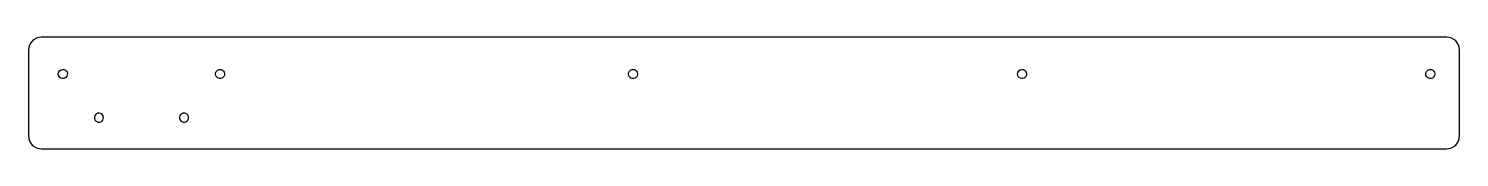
# Model space of a CAD drawing. Extents: x 0 to 299, y 274 to 297.
import ezdxf

# ---------------------------------------------------------------- set-up
doc = ezdxf.new("R2010")
doc.units = 0
doc.layers.add('Layer_1', color=7, linetype='CONTINUOUS')

msp = doc.modelspace()

# ---------------------------------------------------------------- linework, layer by layer
at = {"layer": 'Layer_1', "color": 5}
for p, q in [((296.47623, 296.8667), (2.78788, 296.8667)), ((0.14094, 294.2209), (0.13294, 276.2231)), ((299.12203, 276.2231), (299.12203, 294.2209)), ((7.286288, 290.142364), (7.286288, 290.142364)), ((40.143162, 290.142364), (40.143162, 290.142364)), ((126.43722, 290.142364), (126.43722, 290.142364)), ((207.74205, 290.142364), (207.74205, 290.142364)), ((293.03522, 290.142364), (293.03522, 290.142364)), ((14.829928, 281.039336), (14.829928, 281.039336)), ((32.607334, 281.039336), (32.607334, 281.039336)), ((2.77766, 273.5773), (2.77811, 273.5773)), ((2.77811, 273.5773), (296.47623, 273.5773))]:
    msp.add_line(p, q, dxfattribs=at)
for points in [[(2.78788, 296.8667), (1.326461, 296.866698), (0.141571, 295.682319), (0.14094, 294.2209)], [(299.12203, 294.2209), (299.122012, 295.682127), (297.937457, 296.866682), (296.47623, 296.8667)], [(6.336288, 289.192364), (6.336288, 289.717034), (6.761618, 290.142364), (7.286288, 290.142364)], [(7.286288, 290.142364), (7.670527, 290.142364), (8.016932, 289.910904), (8.163974, 289.555913)], [(39.471411, 289.864115), (39.64957, 290.042275), (39.891206, 290.142364), (40.143162, 290.142364)], [(40.143162, 290.142364), (40.527401, 290.142364), (40.873806, 289.910904), (41.020848, 289.555913)], [(125.765469, 289.864115), (125.943628, 290.042275), (126.185264, 290.142364), (126.43722, 290.142364)], [(126.43722, 290.142364), (126.821459, 290.142364), (127.167864, 289.910904), (127.314906, 289.555913)], [(206.79205, 289.192364), (206.79205, 289.717034), (207.217379, 290.142364), (207.74205, 290.142364)], [(207.74205, 290.142364), (208.126289, 290.142364), (208.472694, 289.910904), (208.619736, 289.555913)], [(292.363469, 289.864115), (292.541628, 290.042275), (292.783264, 290.142364), (293.03522, 290.142364)], [(293.03522, 290.142364), (293.419459, 290.142364), (293.765864, 289.910904), (293.912906, 289.555913)], [(6.922739, 288.314678), (6.567748, 288.46172), (6.336288, 288.808125), (6.336288, 289.192364)], [(7.95804, 288.520612), (7.686342, 288.248914), (7.27773, 288.167636), (6.922739, 288.314678)], [(8.163974, 289.555913), (8.311016, 289.200922), (8.229738, 288.79231), (7.95804, 288.520612)], [(39.193162, 289.192364), (39.193162, 289.444319), (39.293251, 289.685956), (39.471411, 289.864115)], [(39.779613, 288.314678), (39.424622, 288.46172), (39.193162, 288.808125), (39.193162, 289.192364)], [(40.814913, 288.520612), (40.543215, 288.248914), (40.134603, 288.167636), (39.779613, 288.314678)], [(41.020848, 289.555913), (41.167889, 289.200922), (41.086612, 288.79231), (40.814913, 288.520612)], [(125.48722, 289.192364), (125.48722, 289.444319), (125.587309, 289.685956), (125.765469, 289.864115)], [(126.073671, 288.314678), (125.71868, 288.46172), (125.48722, 288.808125), (125.48722, 289.192364)], [(127.108971, 288.520612), (126.837273, 288.248914), (126.428661, 288.167636), (126.073671, 288.314678)], [(127.314906, 289.555913), (127.461947, 289.200922), (127.38067, 288.79231), (127.108971, 288.520612)], [(207.378501, 288.314678), (207.02351, 288.46172), (206.79205, 288.808125), (206.79205, 289.192364)], [(208.413801, 288.520612), (208.142103, 288.248914), (207.733491, 288.167636), (207.378501, 288.314678)], [(208.619736, 289.555913), (208.766777, 289.200922), (208.6855, 288.79231), (208.413801, 288.520612)], [(292.08522, 289.192364), (292.08522, 289.444319), (292.185309, 289.685956), (292.363469, 289.864115)], [(292.671671, 288.314678), (292.31668, 288.46172), (292.08522, 288.808125), (292.08522, 289.192364)], [(293.706971, 288.520612), (293.435273, 288.248914), (293.026661, 288.167636), (292.671671, 288.314678)], [(293.912906, 289.555913), (294.059947, 289.200922), (293.97867, 288.79231), (293.706971, 288.520612)], [(13.952242, 280.452885), (13.805201, 280.097895), (13.886478, 279.689283), (14.158177, 279.417585)], [(14.829928, 281.039336), (14.445689, 281.039336), (14.099284, 280.807876), (13.952242, 280.452885)], [(14.158177, 279.417585), (14.429875, 279.145886), (14.838487, 279.064609), (15.193477, 279.21165)], [(15.779928, 280.089336), (15.779928, 280.614007), (15.354599, 281.039336), (14.829928, 281.039336)], [(15.193477, 279.21165), (15.548468, 279.358692), (15.779928, 279.705097), (15.779928, 280.089336)], [(31.729648, 280.452885), (31.582607, 280.097895), (31.663884, 279.689283), (31.935583, 279.417585)], [(32.607334, 281.039336), (32.223095, 281.039336), (31.87669, 280.807876), (31.729648, 280.452885)], [(31.935583, 279.417585), (32.207281, 279.145886), (32.615893, 279.064609), (32.970883, 279.21165)], [(33.279085, 280.761087), (33.100926, 280.939247), (32.85929, 281.039336), (32.607334, 281.039336)], [(32.970883, 279.21165), (33.325874, 279.358692), (33.557334, 279.705097), (33.557334, 280.089336)], [(33.557334, 280.089336), (33.557334, 280.341292), (33.457245, 280.582928), (33.279085, 280.761087)], [(0.13294, 276.2231), (0.132654, 275.52149), (0.411168, 274.848518), (0.90718, 274.352303)], [(296.47623, 273.5773), (297.937457, 273.577318), (299.122012, 274.761873), (299.12203, 276.2231)], [(0.90718, 274.352303), (1.403192, 273.856089), (2.07605, 273.577301), (2.77766, 273.5773)]]:
    msp.add_open_spline(points, degree=3, dxfattribs=at)

doc.saveas('drawing.dxf')
